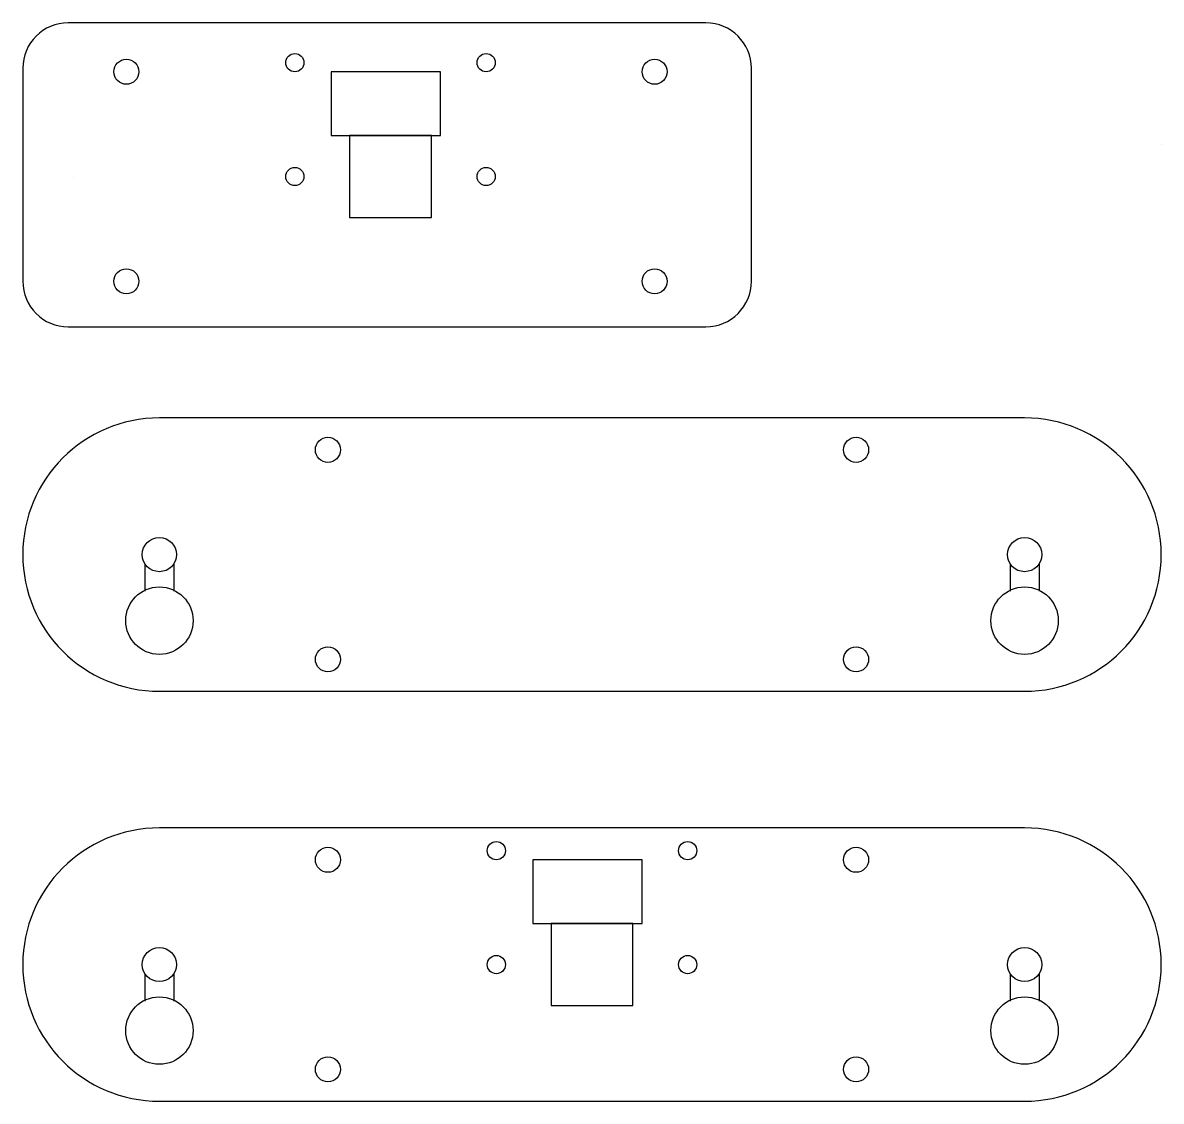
# Model space of a CAD drawing. Header units: millimetres. Extents: x 0 to 125, y 0 to 118.
import ezdxf

# ---------------------------------------------------------------- set-up
doc = ezdxf.new("R2010")
doc.units = ezdxf.units.MM
doc.layers.get('0').update_dxf_attribs({"lineweight": 25, "true_color": 0xffffff})

msp = doc.modelspace()

# ---------------------------------------------------------------- linework, layer by layer
for p, q in [((75, 118.375), (5, 118.375)), ((0, 113.375), (0, 90)), ((45.875, 113), (33.875, 113)), ((33.875, 113), (33.875, 106)), ((45.875, 106), (45.875, 113)), ((80, 90), (80, 113.375)), ((33.875, 106), (45.875, 106)), ((44.875, 106), (35.875, 106)), ((35.875, 106), (35.875, 97)), ((44.875, 97), (44.875, 106)), ((125, 105), (125, 105)), ((5.575, 101.4), (5.575, 101.4)), ((35.875, 97), (44.875, 97)), ((5, 85), (75, 85)), ((110, 75), (15, 75)), ((0, 60), (0, 60)), ((125, 60), (125, 60)), ((13.4, 59), (13.4, 56)), ((16.6, 59), (16.6, 56)), ((108.4, 59), (108.4, 56)), ((111.6, 59), (111.6, 56)), ((15, 45), (110, 45)), ((110, 30), (15, 30)), ((68, 26.5), (56, 26.5)), ((56, 26.5), (56, 19.5)), ((68, 19.5), (68, 26.5)), ((56, 19.5), (68, 19.5)), ((67, 19.5), (58, 19.5)), ((58, 19.5), (58, 10.5)), ((67, 10.5), (67, 19.5)), ((0, 15), (0, 15)), ((125, 15), (125, 15)), ((13.4, 14), (13.4, 11)), ((16.6, 14), (16.6, 11)), ((108.4, 14), (108.4, 11)), ((111.6, 14), (111.6, 11)), ((58, 10.5), (67, 10.5)), ((15, 0), (110, 0))]:
    msp.add_line(p, q)
for centre, radius in [((29.875, 114), 1), ((50.875, 114), 1), ((11.375, 113), 1.375), ((69.375, 113), 1.375), ((29.875, 101.5), 1), ((50.875, 101.5), 1), ((11.375, 90), 1.375), ((69.375, 90), 1.375), ((33.5, 71.5), 1.375), ((91.5, 71.5), 1.375), ((15, 60), 1.875), ((110, 60), 1.875), ((15, 52.75), 3.7), ((110, 52.75), 3.7), ((33.5, 48.5), 1.375), ((91.5, 48.5), 1.375), ((33.5, 26.5), 1.375), ((52, 27.5), 1), ((73, 27.5), 1), ((91.5, 26.5), 1.375), ((15, 15), 1.875), ((110, 15), 1.875), ((52, 15), 1), ((73, 15), 1), ((15, 7.75), 3.7), ((110, 7.75), 3.7), ((33.5, 3.5), 1.375), ((91.5, 3.5), 1.375)]:
    msp.add_circle(centre, radius)
for centre, radius, start, end in [((5, 113.375), 5, 90, 180), ((75, 113.375), 5, 0, 90), ((5, 90), 5, 180, 270), ((75, 90), 5, 270, 0), ((15, 60), 15, 90, 180), ((110, 60), 15, 0, 90), ((15, 60), 15, 180, 270), ((110, 60), 15, 270, 0), ((15, 15), 15, 90, 180), ((110, 15), 15, 0, 90), ((15, 15), 15, 180, 270), ((110, 15), 15, 270, 0)]:
    msp.add_arc(centre, radius, start, end)

doc.saveas('drawing.dxf')
